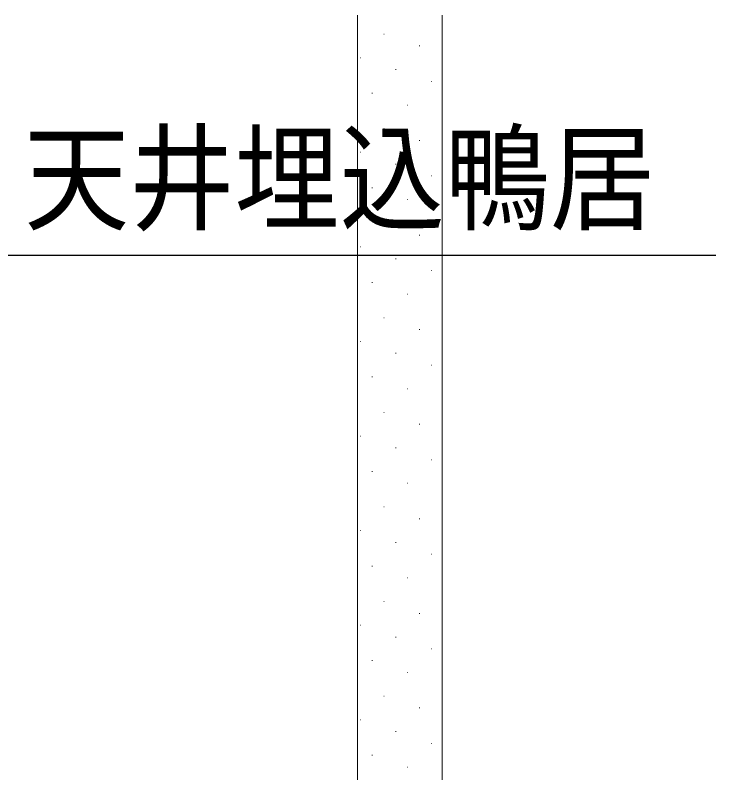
# Model space of a CAD drawing. Units: millimetres, scale not verified. Extents: x -1306 to 1306, y -607 to 607.
# Drawn here: x 139.2 to 217.8, y -271 to -186 of the extents above; entities that cross this region are included whole.
import ezdxf
from ezdxf.enums import TextEntityAlignment as Align

# ---------------------------------------------------------------- set-up
doc = ezdxf.new("R2010")
doc.units = ezdxf.units.MM
doc.header["$LTSCALE"] = 5
for name, color, linetype, lineweight in [('0-1_線(黄)', 2, 'Continuous', 15), ('0-D_線(白)', 7, 'Continuous', 30), ('1-1_寸法線', 3, 'Continuous', 13), ('1-2_ハッチング', 6, 'Continuous', 9)]:
    doc.layers.add(name, color=color, linetype=linetype, lineweight=lineweight)
doc.styles.add('ＭＳ ゴシック', font='')
doc.styles.get('ＭＳ ゴシック').set_extended_font_data('MS Gothic')

msp = doc.modelspace()

# ---------------------------------------------------------------- linework, layer by layer
at = {"layer": '0-1_線(黄)'}
for p, q in [((177.575, -325.031), (177.575, -186.036)), ((187.075, -334.531), (187.075, -186.036))]:
    msp.add_line(p, q, dxfattribs=at)
at = {"layer": '0-D_線(白)'}
msp.add_lwpolyline([(217.75, -213.007), (125.391, -213.007), (115.037, -226.573)], dxfattribs=at)
at = {"layer": '1-2_ハッチング'}
for p, q in [((180.514, -188.159), (180.564, -188.159)), ((184.492, -189.484), (184.542, -189.484)), ((177.863, -190.81), (177.913, -190.81)), ((181.84, -192.136), (181.89, -192.136)), ((185.818, -193.462), (185.868, -193.462)), ((179.189, -194.788), (179.239, -194.788)), ((183.166, -196.114), (183.216, -196.114)), ((180.514, -198.765), (180.564, -198.765)), ((184.492, -200.091), (184.542, -200.091)), ((177.863, -201.417), (177.913, -201.417)), ((181.84, -202.743), (181.89, -202.743)), ((185.818, -204.069), (185.868, -204.069)), ((179.189, -205.394), (179.239, -205.394)), ((183.166, -206.72), (183.216, -206.72)), ((180.514, -209.372), (180.564, -209.372)), ((184.492, -210.698), (184.542, -210.698)), ((177.863, -212.024), (177.913, -212.024)), ((181.84, -213.349), (181.89, -213.349)), ((185.818, -214.675), (185.868, -214.675)), ((179.189, -216.001), (179.239, -216.001)), ((183.166, -217.327), (183.216, -217.327)), ((180.514, -219.978), (180.564, -219.978)), ((184.492, -221.304), (184.542, -221.304)), ((177.863, -222.63), (177.913, -222.63)), ((181.84, -223.956), (181.89, -223.956)), ((185.818, -225.282), (185.868, -225.282)), ((179.189, -226.608), (179.239, -226.608)), ((183.166, -227.933), (183.216, -227.933)), ((180.514, -230.585), (180.564, -230.585)), ((184.492, -231.911), (184.542, -231.911)), ((177.863, -233.237), (177.913, -233.237)), ((181.84, -234.563), (181.89, -234.563)), ((185.818, -235.888), (185.868, -235.888)), ((179.189, -237.214), (179.239, -237.214)), ((183.166, -238.54), (183.216, -238.54)), ((180.514, -241.192), (180.564, -241.192)), ((184.492, -242.517), (184.542, -242.517)), ((177.863, -243.843), (177.913, -243.843)), ((181.84, -245.169), (181.89, -245.169)), ((185.818, -246.495), (185.868, -246.495)), ((179.189, -247.821), (179.239, -247.821)), ((183.166, -249.147), (183.216, -249.147)), ((180.514, -251.798), (180.564, -251.798)), ((184.492, -253.124), (184.542, -253.124)), ((177.863, -254.45), (177.913, -254.45)), ((181.84, -255.776), (181.89, -255.776)), ((185.818, -257.102), (185.868, -257.102)), ((179.189, -258.427), (179.239, -258.427)), ((183.166, -259.753), (183.216, -259.753)), ((180.514, -262.405), (180.564, -262.405)), ((184.492, -263.731), (184.542, -263.731)), ((177.863, -265.057), (177.913, -265.057)), ((181.84, -266.382), (181.89, -266.382)), ((185.818, -267.708), (185.868, -267.708)), ((179.189, -269.034), (179.239, -269.034)), ((183.166, -270.36), (183.216, -270.36))]:
    msp.add_line(p, q, dxfattribs=at)

# ---------------------------------------------------------------- texts
at = {"layer": '1-1_寸法線', "style": 'ＭＳ ゴシック', "width": 0.9}
msp.add_text('天井埋込鴨居', height=9.604, dxfattribs=at).set_placement((140.191, -211.994), align=Align.BOTTOM_LEFT)

doc.saveas('drawing.dxf')
